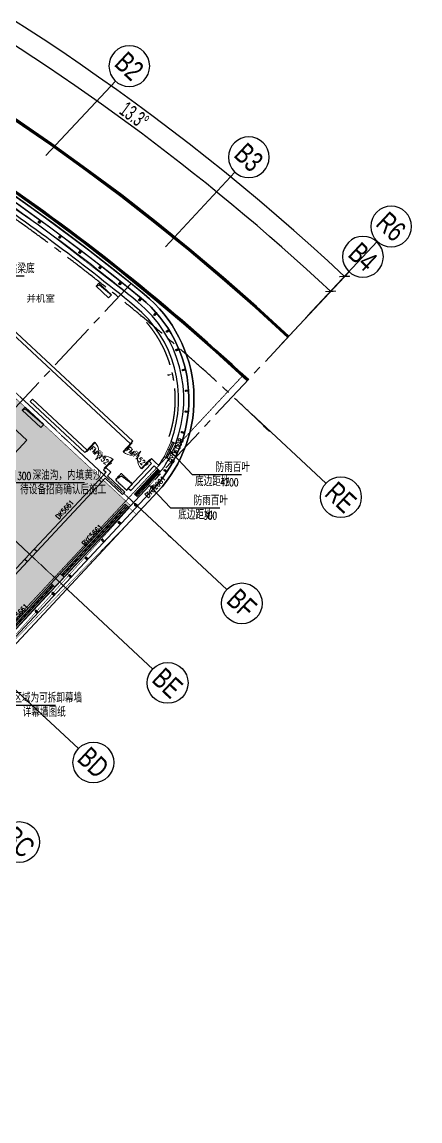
# Model space of a CAD drawing. Extents: x 138868 to 1251000, y -188972 to 132579.
# Drawn here: x 518092 to 541500, y 31586 to 96254 of the extents above; entities that cross this region are included whole.
import ezdxf
from ezdxf.enums import TextEntityAlignment as Align

# ---------------------------------------------------------------- set-up
doc = ezdxf.new("R2010")
doc.units = 0
for name, pattern in [('CENTER2', [28.575, 19.05, -3.175, 3.175, -3.175]), ('DASH', [0.35, 0.25, -0.1]), ('DASHDOT', [1, 0.5, -0.25, 0, -0.25])]:
    doc.linetypes.add(name, pattern=pattern)
doc.layers.get('0').update_dxf_attribs({"color": 8})
doc.layers.get('Defpoints').update_dxf_attribs({"color": 8})
for name, color, linetype in [('#幕墙线-平面', 8, 'Continuous'), ('#标注', 8, 'Continuous'), ('#轴线', 8, 'CENTER2'), ('A-FLOR', 8, 'Continuous'), ('A-FLOR-OVHD', 8, 'DASH'), ('A-FLOR-RAIL', 8, 'Continuous'), ('A-Hole', 8, 'Continuous'), ('CURTWALL', 8, 'Continuous'), ('DIM_LEAD', 8, 'Continuous'), ('WINDOW_TEXT', 8, 'Continuous'), ('建-填充', 8, 'Continuous'), ('数据中心轮廓线', 8, 'Continuous')]:
    doc.layers.add(name, color=color, linetype=linetype)
for name, color, linetype, lineweight in [('DOOR_FIRE', 8, 'Continuous', 13), ('DOOR_FIRE_TEXT', 8, 'Continuous', 9), ('DOTE', 8, 'DASHDOT', 5), ('E', 8, 'Continuous', 9), ('PUB_DIM', 8, 'Continuous', 5), ('PUB_TEXT', 8, 'Continuous', 5), ('WALL', 8, 'Continuous', 30), ('WINDOW', 8, 'Continuous', 13)]:
    doc.layers.add(name, color=color, linetype=linetype, lineweight=lineweight)
doc.styles.add('_TCH_DIM', font='SIMPLEX', dxfattribs={"bigfont": 'GBCBIG'})
doc.styles.add('_TCH_WINDOW', font='SIMPLEX', dxfattribs={"height": 3.5, "bigfont": 'GBCBIG'})
doc.styles.add('JHZX', font='jrs.shx', dxfattribs={"width": 0.6, "bigfont": 'jhz.shx'})
doc.styles.get("Standard").update_dxf_attribs({"font": 'arial.ttf'})
doc.dimstyles.new('JZBZ-300', dxfattribs={"dimscale": 300, "dimtxt": 3, "dimasz": 1.5, "dimexe": 1, "dimexo": 1, "dimgap": 0.5, "dimtad": 1, "dimdec": 0, "dimdsep": 46, "dimtxsty": 'JHZX', "dimblk1": 'ARCHTICK', "dimblk2": 'ARCHTICK', "dimsah": 1, "dimcen": 0, "dimclrd": 1, "dimclre": 1, "dimclrt": 2, "dimadec": 1, "dimazin": 2, "dimtfac": 1, "dimtdec": 0, "dimtix": 1, "dimtmove": 0, "dimatfit": 3, "dimfxl": 1, "dimtolj": 1, "dimlwd": -1, "dimlwe": -1, "dimarcsym": 1})

# ---------------------------------------------------------------- blocks, each defined once
blk = doc.blocks.new('$WINLIB2D$00000039')
for points in [[(-0.5, 0.5), (-0.5, -0.5)], [(0.5, 0.5), (-0.5, 0.5)], [(0.5, -0.5), (0.5, 0.5)], [(-0.5, 0.167), (0.5, 0.167)], [(-0.384, -0.167), (-0.448, 0.167)], [(-0.316, -0.167), (-0.38, 0.167)], [(-0.248, -0.167), (-0.312, 0.167)], [(-0.18, -0.167), (-0.244, 0.167)], [(-0.112, -0.167), (-0.176, 0.167)], [(-0.044, -0.167), (-0.108, 0.167)], [(0.024, -0.167), (-0.04, 0.167)], [(0.092, -0.167), (0.028, 0.167)], [(0.16, -0.167), (0.096, 0.167)], [(0.228, -0.167), (0.164, 0.167)], [(0.296, -0.167), (0.232, 0.167)], [(0.364, -0.167), (0.3, 0.167)], [(0.432, -0.167), (0.368, 0.167)], [(0.5, -0.167), (0.436, 0.167)], [(-0.452, -0.167), (-0.5, 0.084)], [(-0.5, -0.167), (0.5, -0.167)], [(0.5, -0.5), (-0.5, -0.5)]]:
    blk.add_lwpolyline(points)
blk = doc.blocks.new('$DorLib2D$00000002')
for p, q in [((-0.5, 0), (-0.5, 0.4875)), ((-0.475, 0.4875), (-0.5, 0.4875)), ((-0.475, 0), (-0.475, 0.4875)), ((0.475, 0), (0.475, 0.4875)), ((0.475, 0.4875), (0.5, 0.4875)), ((0.5, 0), (0.5, 0.4875)), ((-0.5, 0), (-0.475, 0)), ((0.5, 0), (0.475, 0))]:
    blk.add_line(p, q)
for centre, start, end in [((-0.4875, 0), 0, 88.53072), ((0.4875, 0), 91.46928, 180)]:
    blk.add_arc(centre, 0.4875, start, end)
blk = doc.blocks.new('$WINLIB2D$00000007')
for points in [[(-0.5, 0.5), (0.5, 0.5)], [(-0.5, 0.5), (-0.5, -0.5)], [(0.5, 0.5), (0.5, -0.5)], [(-0.5, -0.5), (0.5, -0.5)]]:
    blk.add_lwpolyline(points)
blk = doc.blocks.new('A$C3439122e')
at = {"layer": '建-填充'}
h = blk.add_hatch(dxfattribs=at)
h.set_pattern_fill('沙地', color=256, scale=200)
h.set_pattern_definition([(0, (-1181710.99, -154283.73), (200, 200), [0, -400])])
edge = h.paths.add_edge_path()
edge.add_line((44264.7, -59103.4), (48266.3, -54812.2))
edge.add_line((48266.3, -54812.2), (44523.7, -51347.7))
edge.add_line((44523.7, -51347.7), (66313.5, -27980.9))
edge.add_line((66313.5, -27980.9), (79185.4, -39984.1))
edge.add_line((79185.4, -39984.1), (58912.8, -61723.8))
edge.add_line((58912.8, -61723.8), (58808.6, -61835.5))
edge.add_line((58808.6, -61835.5), (58446.1, -62181.8))
edge.add_arc((53501.5, -56677.9), 7398.7, 232.970446, 311.935732, ccw=False)
edge.add_arc((-526.5, -125647.1), 80214.2, 51.829791, 56.055143)
at = {"layer": 'A-FLOR', "const_width": 30}
blk.add_lwpolyline([(39420.1, -56092), (62260.8, -16048, -0.0420697), (79602.8, -28005.5, -0.4327153), (80317.4, -38770.1), (58912.8, -61723.8, -0.389439), (48935, -62499.3, 0.0362791), (39420.1, -56092, -3.7581958)], format="xyb", dxfattribs=at)
blk.add_lwpolyline([(44264.7, -59103.4), (48266.3, -54812.2), (44523.7, -51347.7), (66313.5, -27980.9), (79185.4, -39984.1), (58912.8, -61723.8), (58808.6, -61835.5), (58446.1, -62181.8, -0.3588657), (49045.9, -62584.5, 0.0184387), (44264.7, -59103.4)], format="xyb", close=True, dxfattribs=at)
at = {"layer": 'A-FLOR'}
for radius in [129750, 126150]:
    blk.add_arc((0, -124900), radius, 47, 118, dxfattribs=at)
at = {"layer": 'A-FLOR-OVHD'}
blk.add_lwpolyline([(78283.1, -38459), (78941.3, -39072.8), (79282.3, -38707.1), (78624.1, -38093.3)], close=True, dxfattribs=at)
blk.add_lwpolyline([(78283.1, -38459), (78630.5, -38229.7), (79282.3, -38707.1)], dxfattribs=at)
at = {"layer": 'A-FLOR-RAIL'}
for radius, end in [(129700, 118), (129650, 118), (126250, 65.868308), (126200, 65.868308)]:
    blk.add_arc((0, -124900), radius, 47, end, dxfattribs=at)
at = {"layer": 'A-Hole'}
for points in [[(77142.5, -27072.1), (77873.9, -27754.1), (78044.4, -27571.3), (77313, -26889.3)], [(72798.4, -34369.9), (73895.4, -35392.9), (74065.9, -35210.1), (72968.9, -34187.1)]]:
    blk.add_lwpolyline(points, close=True, dxfattribs=at)
for points in [[(77142.5, -27072.1), (77344.2, -26981.2), (78044.4, -27571.3)], [(72798.4, -34369.9), (73000, -34279.1), (74065.9, -35210.1)]]:
    blk.add_lwpolyline(points, dxfattribs=at)
at = {"layer": 'CURTWALL'}
blk.add_lwpolyline([(51393.7, -10536.2), (53078.1, -10956.1, -0.0630336), (79793.3, -27773.7, -0.4327153), (80536.8, -38974.7), (59132.9, -61927.6, -0.3894), (48749.9, -62735.3, 0.1653687), (750, -45903.6, 0.1645436)], format="xyb", dxfattribs=at)
at = {"layer": 'DIM_LEAD'}
for p, q in [((70015.2, -26459.7), (72916.5, -26459.7)), ((81443, -36698.5), (82805.3, -38154.6)), ((71692.8, -38626), (76464.3, -38626)), ((80153.5, -38652.6), (81515.8, -40108.8)), ((82805.3, -38154.6), (85706.6, -38154.6)), ((81515.8, -40108.8), (84417.1, -40108.8)), ((69996, -51721.2), (74767.5, -51721.2))]:
    blk.add_line(p, q, dxfattribs=at)
at = {"layer": 'DIM_LEAD', "const_width": 60}
for points in [[(81422.5, -36676.5, 1), (81463.5, -36720.4, 1)], [(80133, -38630.7, 1), (80174, -38674.6, 1)]]:
    blk.add_lwpolyline(points, format="xyb", close=True, dxfattribs=at)
at = {"layer": 'DOTE'}
for p, q in [((66410.9, -27729.9), (79794.7, -40210.5)), ((56257.1, -63985.1), (85741.1, -32367.4)), ((62046.1, -32410.5), (75429.9, -44891.1))]:
    blk.add_line(p, q, dxfattribs=at)
at = {"layer": 'E', "elevation": 0}
blk.add_lwpolyline([(67221.2, -30673.2), (65038.8, -33013.6), (70889.7, -38469.6), (73072.1, -36129.2)], close=True, dxfattribs=at)
at = {"layer": 'WALL'}
for p, q in [((68559.6, -26452), (79164.3, -36341)), ((79300.7, -36194.7), (68696, -26305.8)), ((73412.2, -33711.7), (73275.8, -33858)), ((73275.8, -33858), (76493.7, -36858.8)), ((76630.1, -36712.5), (73412.2, -33711.7)), ((79164.3, -36341), (79300.7, -36194.7)), ((81558.8, -36201.8), (81832.5, -36326.4)), ((76493.7, -36858.8), (76630.1, -36712.5)), ((79043.6, -38963.1), (80407.6, -37500.4)), ((80397.7, -37217.7), (80261.3, -37364)), ((80261.3, -37364), (80407.6, -37500.4)), ((80617.1, -37422.3), (80397.7, -37217.7)), ((80617.1, -37422.3), (80836.2, -37626.6)), ((81418.3, -37236.5), (81144.5, -37112)), ((77727.1, -37735.5), (77590.7, -37881.8)), ((77590.7, -37881.8), (77737, -38018.2)), ((77600.6, -38164.5), (77737, -38018.2)), ((78019.7, -38008.3), (77727.1, -37735.5)), ((77815.1, -38227.7), (78019.7, -38008.3)), ((79189.9, -39099.5), (80553.8, -37636.8)), ((80553.8, -37636.8), (80773.3, -37841.4)), ((80773.3, -37841.4), (80919.5, -37977.8)), ((80919.5, -37977.8), (81071.1, -37815.2)), ((77600.6, -38164.5), (77327.8, -38457)), ((77327.8, -38457), (77474.1, -38593.4)), ((77474.1, -38593.4), (77678.7, -38374)), ((77678.7, -38374), (78702.6, -39328.8)), ((77815.1, -38227.7), (78839, -39182.5)), ((78839, -39182.5), (78702.6, -39328.8)), ((79043.6, -38963.1), (79189.9, -39099.5)), ((79555.5, -39440.5), (79409.3, -39304.1)), ((79083.1, -40093.8), (78863.7, -39889.2)), ((73508.6, -42552.6), (72963, -43137.7)), ((73654.9, -42689), (73508.6, -42552.6)), ((72963, -43137.7), (73109.3, -43274.1)), ((73109.3, -43274.1), (73654.9, -42689)), ((75044.5, -43984.8), (74498.9, -44569.9)), ((74498.9, -44569.9), (74718.3, -44774.5)), ((74718.3, -44774.5), (75263.9, -44189.4)), ((75263.9, -44189.4), (75044.5, -43984.8))]:
    blk.add_line(p, q, dxfattribs=at)
for centre, radius, start, end in [((0, -124900), 125400, 50.595485, 56.277315), ((0, -124900), 125100, 50.595485, 56.245872), ((74905.4, -33723.3), 7100, 339.56909, 50.595485), ((74905.4, -33723.3), 7400, 339.405121, 50.595485), ((74905.4, -33723.3), 7100, 326.649565, 331.492576), ((74905.4, -33723.3), 7400, 326.430007, 331.656545)]:
    blk.add_arc(centre, radius, start, end, dxfattribs=at)
at = {"layer": '数据中心轮廓线'}
blk.add_lwpolyline([(51545.9, -9926, -0.0666679), (79983.7, -27541.9, -0.4327153), (80756.2, -39179.3), (59352.3, -62132.2, -0.3894), (48564.8, -62971.4, 0.1588485), (2746.6, -46247.9, 0.1588485)], format="xyb", dxfattribs=at)
at = {"layer": '数据中心轮廓线', "const_width": 30}
blk.add_lwpolyline([(59190.7, -61469.8), (59607.5, -61858.5), (79521.9, -40503), (79105, -40114.3)], close=True, dxfattribs=at)
for points in [[(59190.6, -61469.9), (79521.9, -40503)], [(59607.5, -61858.5), (79105, -40114.3)]]:
    blk.add_lwpolyline(points, dxfattribs=at)
at = {"layer": 'DOOR_FIRE', "yscale": 1500, "zscale": 200}
for p, xscale, rotation in [((77110.4, -37297.2), 1500, 317.0000000001526), ((79781, -36779.4), -1500, 137.0000000001534)]:
    blk.add_blockref('$DorLib2D$00000002', p, dxfattribs=dict(at, xscale=xscale, rotation=rotation))
at = {"layer": 'WINDOW'}
ref = blk.add_blockref('$WINLIB2D$00000039', (81488.5, -36719.2), dxfattribs=dict(at, xscale=1000, yscale=300.0000000000001, zscale=1000, rotation=65.53083296420223))
ref.add_attrib('A', 'BYC1008', (81670.8, -37511), dxfattribs={"layer": 'WINDOW_TEXT', "height": 297.5, "rotation": 65.530833, "style": '_TCH_WINDOW', "width": 0.705882})
ref = blk.add_blockref('$WINLIB2D$00000039', (80164.4, -38641), dxfattribs=dict(at, xscale=2000, yscale=200, zscale=2000, rotation=47.00000000000175))
ref.add_attrib('A', 'BYC2061', (80205.8, -39547.8), dxfattribs={"layer": 'WINDOW_TEXT', "height": 297.5, "rotation": 47, "style": '_TCH_WINDOW', "width": 0.705882})
ref = blk.add_blockref('$WINLIB2D$00000007', (75491.4, -40573), dxfattribs=dict(at, xscale=5600, yscale=200, zscale=5600, rotation=47.00000000000436))
ref.add_attrib('A', 'DK5661', (74957.4, -40806.6), dxfattribs={"layer": 'WINDOW_TEXT', "height": 297.5, "rotation": 47, "style": '_TCH_WINDOW', "width": 0.705882})
ref = blk.add_blockref('$WINLIB2D$00000039', (77063.8, -42039.3), dxfattribs=dict(at, xscale=5600, yscale=300, zscale=5600, rotation=47.00000000000441))
ref.add_attrib('A', 'BYC5661', (76498.2, -42380.2), dxfattribs={"layer": 'WINDOW_TEXT', "height": 297.5, "rotation": 47, "style": '_TCH_WINDOW', "width": 0.705882})
ref = blk.add_blockref('$WINLIB2D$00000007', (71126.6, -45253.7), dxfattribs=dict(at, xscale=5600, yscale=200, zscale=5600, rotation=47.00000000000436))
ref.add_attrib('A', 'DK5661', (70592.6, -45487.3), dxfattribs={"layer": 'WINDOW_TEXT', "height": 297.5, "rotation": 47, "style": '_TCH_WINDOW', "width": 0.705882})
ref = blk.add_blockref('$WINLIB2D$00000039', (72699, -46720), dxfattribs=dict(at, xscale=5600, yscale=300, zscale=5600, rotation=47.00000000000441))
ref.add_attrib('A', 'BYC5661', (72133.4, -47060.8), dxfattribs={"layer": 'WINDOW_TEXT', "height": 297.5, "rotation": 47, "style": '_TCH_WINDOW', "width": 0.705882})
at = {"layer": 'DOOR_FIRE_TEXT', "style": '_TCH_WINDOW', "width": 0.705882}
for s, p in [('FM', (76750.7, -36681.6)), ('FM', (78903.1, -36719.5)), ('1527', (77237.6, -37135.6)), ('1527', (79390, -37173.5))]:
    blk.add_text(s, height=297.5, rotation=317, dxfattribs=at).set_placement(p)
at = {"layer": 'DOOR_FIRE_TEXT', "style": '_TCH_WINDOW'}
for p in [(77057.9, -36968), (79210.3, -37005.9)]:
    blk.add_text('甲', height=337.6, rotation=317, dxfattribs=at).set_placement(p)
at = {"layer": 'PUB_TEXT', "style": '_TCH_DIM'}
for s, height, p in [('洞顶贴梁底', 506.38, (70999.7, -26302.2)), ('防雨百叶', 506.38, (84175.1, -37997.1)), ('深油沟，内填黄沙', 506.38, (73413.7, -38468.5)), ('待设备招商确认后施工', 506.38, (72682.1, -39308.5)), ('底边距地', 506.38, (82964.6, -38837.1)), ('防雨百叶', 506.38, (82885.6, -39951.3)), ('底边距地', 506.38, (81975.1, -40791.3)), ('百叶对应区域为可拆卸幕墙', 506.383, (70253.6, -51563.7)), ('详幕墙图纸', 506.38, (72828.4, -52403.7))]:
    blk.add_text(s, height=height, dxfattribs=at).set_placement(p)
at = {"layer": 'PUB_TEXT'}
blk.add_text('并机室', height=396.52, dxfattribs=at).set_placement((73056.5, -27992))
at = {"layer": 'PUB_TEXT', "style": '_TCH_DIM', "width": 0.705882}
for s, p in [('300', (72513.7, -38468.5)), ('4700', (84439.1, -38837.1)), ('300', (83449.6, -40791.3))]:
    blk.add_text(s, height=446.25, dxfattribs=at).set_placement(p)
blk = doc.blocks.new('*U3167')
blk.add_line((20, 0), (0, 0))
blk.add_circle((24, 0), 4)
at = {"style": 'JHZX', "width": 0.75}
blk.add_attdef('AXES', text='', height=4, dxfattribs=at).set_placement((24, 0), align=Align.MIDDLE_CENTER)
blk = doc.blocks.new('*U3166')
blk.add_line((0, -20), (0, 0))
blk.add_circle((0, -24), 4)
at = {"style": 'JHZX', "width": 0.75}
blk.add_attdef('AXES', text='', height=4, dxfattribs=at).set_placement((0, -24), align=Align.MIDDLE_CENTER)
blk = doc.blocks.new('_ARCHTICK')
at = {"color": 0, "linetype": 'ByBlock', "const_width": 0.15}
blk.add_lwpolyline([(-0.5, -0.5), (0.5, 0.5)], dxfattribs=at)
blk = doc.blocks.new('*D3293')
at = {"layer": '#标注', "ltscale": 300, "transparency": 16777216}
for p, q in [((383191, 99692), (381994, 101944)), ((535530, 79636), (537269, 81501))]:
    blk.add_line(p, q, dxfattribs=at)
blk.add_arc((445302, -17122), 134550, 47, 118, dxfattribs=at)
at = {"layer": 'Defpoints', "color": 0, "ltscale": 300, "transparency": 16777216}
for p in [(489847, 109841), (383332, 99427), (535326, 79417), (445302, -17122)]:
    blk.add_point(p, dxfattribs=at)
at = {"layer": '#标注', "ltscale": 300, "transparency": 16777216, "xscale": 450, "yscale": 450, "zscale": 450}
for p, rotation in [((382135, 101679), 207.9999999999996), ((537065, 81282), 316.9999999936651)]:
    blk.add_blockref('_ARCHTICK', p, dxfattribs=dict(at, rotation=rotation))
at = {"layer": '#标注', "ltscale": 300, "transparency": 16777216, "insert": (462943, 116872), "char_height": 900, "attachment_point": 5, "rotation": 352.5, "style": 'JHZX'}
blk.add_mtext('\\A1;71°', dxfattribs=at)
blk = doc.blocks.new('*D3294')
at = {"layer": '#标注', "ltscale": 300, "transparency": 16777216}
for p, q in [((510851, 97798), (511520, 98971)), ((535530, 79636), (536451, 80624))]:
    blk.add_line(p, q, dxfattribs=at)
blk.add_arc((445302, -17122), 133350, 47, 60.3, dxfattribs=at)
at = {"layer": 'Defpoints', "color": 0, "ltscale": 300, "transparency": 16777216}
for p in [(510703, 97538), (528436, 87143), (535326, 79417), (445302, -17122)]:
    blk.add_point(p, dxfattribs=at)
at = {"layer": '#标注', "ltscale": 300, "transparency": 16777216, "xscale": 450, "yscale": 450, "zscale": 450}
for p, rotation in [((511371, 98710), 150.2999999171138), ((536246, 80404), 316.9999999936651)]:
    blk.add_blockref('_ARCHTICK', p, dxfattribs=dict(at, rotation=rotation))
at = {"layer": '#标注', "ltscale": 300, "transparency": 16777216, "insert": (524696, 90763), "char_height": 900, "attachment_point": 5, "rotation": 323.65, "style": 'JHZX'}
blk.add_mtext('\\A1;13.3°', dxfattribs=at)
blk = doc.blocks.new('LZ')
at = {"layer": '#幕墙线-平面', "ltscale": 250}
for points in [[(-33, 0, -0.414214), (-40, 7), (-40, 172, -0.414214), (-33, 180), (32, 180, -0.414214), (40, 172), (40, 7, -0.414214), (32, 0)], [(-33, 6, -0.414214), (-34, 7), (-34, 172, -0.414214), (-33, 174), (32, 174, -0.414214), (34, 172), (34, 7, -0.414214), (32, 6)]]:
    blk.add_lwpolyline(points, format="xyb", close=True, dxfattribs=at)

msp = doc.modelspace()

# ---------------------------------------------------------------- linework, layer by layer
at = {"layer": '#幕墙线-平面', "ltscale": 500}
msp.add_lwpolyline([(525285.7, 80236.5, 0.2860735), (393144.4, 97576.2, 0.4324632), (389392.4, 86538), (404125.3, 58829.5, 0.3897333), (414336.5, 55230.5, -0.2739153), (493866.8, 44807, 0.3894), (504654.3, 45646.2), (526058.2, 68599.1, 0.4327153)], format="xyb", close=True, dxfattribs=at)
at = {"layer": '#幕墙线-平面'}
msp.add_lwpolyline([(525095.3, 80004.7, 0.2860735), (393268.6, 97303.1, 0.4324632), (389657.3, 86678.9), (404390.2, 58970.3, 0.3897333), (414218.5, 55506.3, -0.2739153), (494051.9, 45043.1, 0.3894), (504434.9, 45850.8), (525838.8, 68803.7, 0.4327153), (525095.3, 80004.7)], format="xyb", dxfattribs=at)
at = {"layer": '#轴线', "ltscale": 150}
for p, q in [((490817.5, 44737.7), (524510.1, 80868.6)), ((511712.9, 80048.5), (526851.9, 65931.2)), ((497326.6, 38667.9), (535325.8, 79417.1)), ((507348.1, 75367.9), (522487.1, 61250.5)), ((502983.3, 70687.2), (518122.3, 56569.8))]:
    msp.add_line(p, q, dxfattribs=at)
for centre, radius, start, end in [((445302, -17121.6), 124900, 45.623668, 118.956278), ((520207.4, 74055.1), 6900, 341.516614, 45.034931)]:
    msp.add_arc(centre, radius, start, end, dxfattribs=at)
at = {"layer": 'PUB_DIM'}
msp.add_lwpolyline([(526654.6, 75466.8, 99, 0, 0), (526947.7, 75530.9, 0, 0, 0)], format="xyseb", dxfattribs=at)

# ---------------------------------------------------------------- block references
at = {"layer": '#幕墙线-平面', "ltscale": 300}
msp.add_blockref('A$C3439122e', (445302, 107778.4), dxfattribs=at)
at = {"layer": '#幕墙线-平面'}
for p, rotation in [((519183.7, 84573.9), 144.0016153697407), ((520384, 83691), 143.3224530366381), ((521573.7, 82794), 142.6432907035354), ((522752.6, 81882.9), 141.9641283704327), ((523929.3, 80951), 141.28496603733)]:
    msp.add_blockref('LZ', p, dxfattribs=dict(at, rotation=rotation))
at = {"layer": '#幕墙线-平面', "ltscale": 300}
for p, rotation in [((525095.3, 80004.7), 140.6008650714963), ((525997.8, 79130.6), 131.2363142207315), ((526746.1, 78121.4), 121.8767652202301), ((527320.4, 77003.9), 112.5172162197287), ((527705.2, 75807.8), 103.1576672192272), ((527890.5, 74565.1), 93.79811821872569), ((527871.1, 73308.8), 84.43856921822423), ((527647.7, 72072.4), 75.0790202177228), ((527226.3, 70888.8), 65.71947121722133), ((526617.9, 69789.5), 56.35992221671985)]:
    msp.add_blockref('LZ', p, dxfattribs=dict(at, rotation=rotation))
at = {"layer": '#幕墙线-平面', "ltscale": 300, "xscale": -1, "rotation": 46.99999999999935}
for p in [(525838.8, 68803.7), (524865.7, 67760.2), (523892.8, 66716.9), (522919.9, 65673.6), (521947, 64630.3), (520974.1, 63587), (520001.2, 62543.6), (519028.3, 61500.3)]:
    msp.add_blockref('LZ', p, dxfattribs=at)
at = {"layer": '#标注'}
ref = msp.add_blockref('*U3166', (519492.5, 88393.3), dxfattribs=dict(at, xscale=-300.0000000000002, yscale=300.0000000000002, zscale=300.0000000000001, rotation=136.9855903515799))
ref.add_attrib('AXES', 'B2', dxfattribs={"layer": '0', "height": 1200, "rotation": 316.98559, "style": 'JHZX', "width": 0.75}).set_placement((524404.2, 93657.8), align=Align.MIDDLE_CENTER)
ref = msp.add_blockref('*U3166', (526522.8, 83029.6), dxfattribs=dict(at, xscale=-300.0000000000002, yscale=300.0000000000002, zscale=300.0000000000001, rotation=136.9855903515799))
ref.add_attrib('AXES', 'B3', dxfattribs={"layer": '0', "height": 1200, "rotation": 316.98559, "style": 'JHZX', "width": 0.75}).set_placement((531434.5, 88294.1), align=Align.MIDDLE_CENTER)
ref = msp.add_blockref('*U3166', (534892.6, 78955.1), dxfattribs=dict(at, xscale=-300.0000000000002, yscale=300.0000000000002, zscale=300.0000000000001, rotation=136.9855903515799))
ref.add_attrib('AXES', 'R6', dxfattribs={"layer": '0', "height": 1200, "rotation": 316.98559, "style": 'JHZX', "width": 0.75}).set_placement((539804.4, 84219.6), align=Align.MIDDLE_CENTER)
ref = msp.add_blockref('*U3166', (533232.1, 77174.5), dxfattribs=dict(at, xscale=-300.0000000000002, yscale=300.0000000000002, zscale=300.0000000000001, rotation=136.9855903515799))
ref.add_attrib('AXES', 'B4', dxfattribs={"layer": '0', "height": 1200, "rotation": 316.98559, "style": 'JHZX', "width": 0.75}).set_placement((538143.8, 82439), align=Align.MIDDLE_CENTER)
at = {"layer": '#标注', "xscale": 300, "yscale": 300, "rotation": 317.0000000589019}
for p, values in [((531580.6, 73201.5), {'AXES': 'RE'}), ((525754.9, 66954.1), {'AXES': 'BF'}), ((521390.1, 62273.5), {'AXES': 'BE'}), ((517025.3, 57592.8), {'AXES': 'BD'}), ((512660.5, 52912.2), {'AXES': 'BC'})]:
    msp.add_blockref('*U3167', p, dxfattribs=at).add_auto_attribs(values)

# ---------------------------------------------------------------- dimensions: what is measured, and where the dimension line sits
at = {"layer": '#标注', "ltscale": 300}
for base, p2, picture, middle in [((489846.6, 109840.9), (383331.7, 99427.5), '*D3293', (462942.6, 116872.2)), ((528435.7, 87142.5), (510702.5, 97537.8), '*D3294', (524696.3, 90763.3))]:
    dim = msp.add_angular_dim_3p(base=base, center=(445302, -17121.6), p1=(535325.8, 79417.1), p2=p2, dimstyle='JZBZ-300', override={"dimclrd": 256, "dimclre": 256, "dimclrt": 256}, dxfattribs=at)
    dim.commit()
    dim.dimension.update_dxf_attribs({"geometry": picture, "text_midpoint": middle})

doc.saveas('drawing.dxf')
